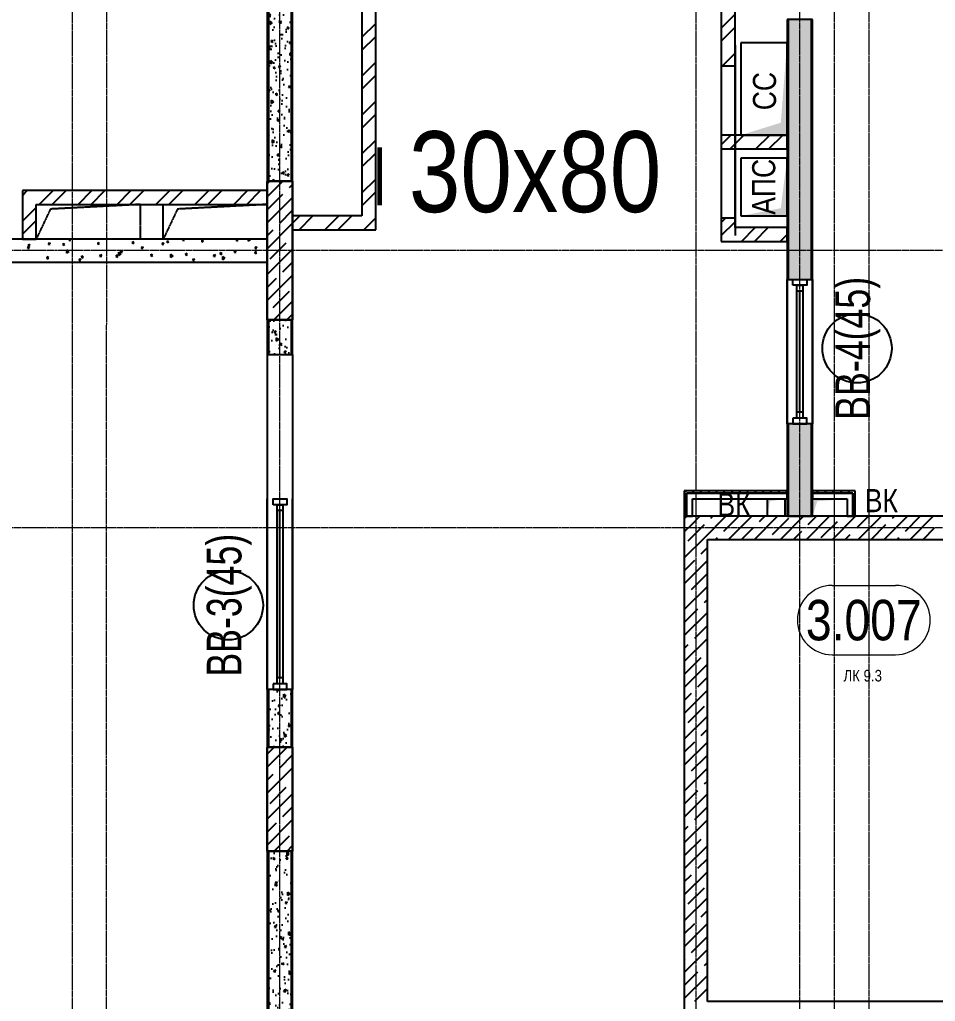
# Model space of a CAD drawing. Header units: millimetres. Extents: x -231292 to 573618, y -153144 to 564035.
# Drawn here: x 14450 to 22377, y 202566 to 211066 of the extents above; entities that cross this region are included whole.
import ezdxf
from ezdxf.enums import TextEntityAlignment as Align

# ---------------------------------------------------------------- set-up
doc = ezdxf.new("R2010")
doc.units = ezdxf.units.MM
for name, pattern in [('CENTER2', [28.575, 19.05, -3.175, 3.175, -3.175]), ('HIDDEN', [9.525, 6.35, -3.175]), ('HIDDEN2', [4.7625, 3.175, -1.5875])]:
    doc.linetypes.add(name, pattern=pattern)
doc.layers.get('0').update_dxf_attribs({"color": 250})
doc.layers.get('Defpoints').update_dxf_attribs({"color": 250})
for name, color, linetype, lineweight in [('11.10.2) люки', 30, 'Continuous', 60), ('АР_Area', 250, 'Continuous', 5), ('АР_Витраж', 250, 'Continuous', 13), ('АР_Витраж марка', 250, 'Continuous', 9), ('АР_Колонны', 250, 'Continuous', 35), ('АР_Отверстия', 250, 'Continuous', 9), ('АР_Стены ГКЛ', 250, 'Continuous', 15), ('АР_Стены ЖБ', 250, 'Continuous', 35), ('АР_Стены кирпич', 250, 'Continuous', 20), ('АР_Стены ПЕНОблок', 250, 'Continuous', 20), ('АР_Тонкая', 250, 'Continuous', 5), ('АР_Штриховка', 250, 'Continuous', 0), ('ВК_Шахты', 5, 'Continuous', 9), ('РД_Оси_100', 250, 'Continuous', 0), ('РД_проем_инж перемыч_фахверк', 250, 'Continuous', 18)]:
    doc.layers.add(name, color=color, linetype=linetype, lineweight=lineweight)
for name, color, linetype, lineweight, plot in [('АР_Делит', 250, 'Continuous', 0, False), ('РД_Проем', 250, 'Continuous', 0, False), ('РД_проем_инж перемыч_подсчет', 250, 'Continuous', 30, False)]:
    doc.layers.add(name, color=color, linetype=linetype, lineweight=lineweight, plot=plot)
doc.layers.add('РД_Витраж_вн', color=250, linetype='Continuous')
doc.styles.add('Arial_09', font='ARIALN.TTF', dxfattribs={"width": 0.9})
doc.styles.add('style1', font='ARIALN.TTF')

# ---------------------------------------------------------------- blocks, each defined once
blk = doc.blocks.new('MOK-МаркаПом_овал_ареал')
for p, q in [((-2.75, 3), (2.75, 3)), ((-2.75, -3), (2.75, -3))]:
    blk.add_line(p, q)
for centre, radius, start, end in [((-2.75, 0), 3, 90, 270), ((2.75, 0), 3, 270, 90), ((-3.75, 0), 3.5, 0, 0.00095)]:
    blk.add_arc(centre, radius, start, end)
at = {"color": 0, "style": 'style1'}
blk.add_attdef('АР-ПОМЕЩЕНИЕ:НОМЕР', text='', height=3.5, dxfattribs=at).set_placement((0, 0), align=Align.MIDDLE)
at = {"layer": 'Defpoints', "color": 2, "style": 'style1'}
blk.add_attdef('АР-ПОМЕЩЕНИЕ:НАИМЕНОВАНИЕ', text='', height=1, dxfattribs=at).set_placement((-0.094, -4.814), align=Align.MIDDLE)
blk = doc.blocks.new('МаркаВитража1')
at = {"layer": 'Defpoints'}
blk.add_circle((0, 0), 3, dxfattribs=at)
at = {"color": 0, "linetype": 'ByBlock', "lineweight": -2, "style": 'Arial_09', "width": 0.9}
blk.add_attdef('АР-ОКНО:НАИМЕНОВАНИЕ', text='', height=3, dxfattribs=at).set_placement((0, 0), align=Align.MIDDLE)
blk = doc.blocks.new('оси_рен')
at = {"layer": 'РД_Оси_100', "color": 251, "linetype": 'CENTER2', "true_color": 0x636466}
for p, q in [((1225207.916, 158413.25), (1189697.958, 158413.25)), ((1225207.916, 156013.25), (1189697.958, 156013.25))]:
    blk.add_line(p, q, dxfattribs=at)
for points in [[(1201652.916, 223268.25), (1201652.916, 135558.25)], [(1201952.916, 135558.25), (1201952.916, 223268.25)], [(1203452.916, 135558.25), (1203452.916, 223268.25)], [(1207052.916, 223268.25), (1207052.916, 135558.25)], [(1207952.916, 135558.25), (1207952.916, 223268.25)], [(1208252.916, 135558.25), (1208252.916, 223268.25)], [(1208552.916, 135558.25), (1208552.916, 223268.25)]]:
    blk.add_lwpolyline(points, dxfattribs=at)

msp = doc.modelspace()

# ---------------------------------------------------------------- hatches: boundary and pattern name
at = {"layer": 'АР_Стены ГКЛ', "linetype": 'Continuous', "lineweight": 25, "true_color": 0x000000}
h = msp.add_hatch(dxfattribs=at)
h.set_pattern_fill('ANSI31', color=18, scale=15, style=0)
h.set_pattern_definition([(45, (-195344.934, 50353), (-33.6759605, 33.6759605), [])])
h.paths.add_polyline_path([(20203.243, 206986.253), (20223.243, 206966.253), (21093.243, 206966.253), (21093.243, 206986.253)], flags=0)
h = msp.add_hatch(dxfattribs=at)
h.set_pattern_fill('ANSI31', color=18, scale=15, style=0)
h.set_pattern_definition([(45, (-195344.934, 50353), (-33.6759605, 33.6759605), [])])
h.paths.add_polyline_path([(20203.243, 206766.253), (20223.243, 206766.253), (20223.243, 206966.253), (20203.243, 206986.253)], flags=0)
h = msp.add_hatch(dxfattribs=at)
h.set_pattern_fill('ANSI31', color=18, scale=15, angle=-360, style=0)
h.set_pattern_definition([(45, (-195344.934, 50353), (-33.6759605, 33.6759605), [])])
h.paths.add_polyline_path([(21313.243, 206986.253), (21313.243, 206966.253), (21663.243, 206966.253), (21683.243, 206986.253)], flags=0)
h = msp.add_hatch(dxfattribs=at)
h.set_pattern_fill('ANSI31', color=18, scale=15, angle=-360, style=0)
h.set_pattern_definition([(45, (-195344.934, 50353), (-33.6759605, 33.6759605), [])])
h.paths.add_polyline_path([(21683.243, 206986.253), (21663.243, 206966.253), (21663.243, 206766.253), (21683.243, 206766.253)], flags=0)
at = {"layer": 'АР_Штриховка', "linetype": 'Continuous', "lineweight": 25, "true_color": 0x000000}
h = msp.add_hatch(dxfattribs=at)
h.set_pattern_fill('AR-CONC', color=18, angle=-315, style=0)
h.set_pattern_definition([(95, (-195344.93, 50353), (140.09465, 117.55338), [19.05, -209.55]), (40, (-195344.93, 50353), (-160.01845, 110.17673), [15.24, -167.64058]), (145.451445, (-195333.26, 50362.8), (-19.9238, 227.7301), [16.19001, -178.09024]), (91.1842, (-195380.85, 50388.92), (221.41024, 161.95341), [28.575, -314.325]), (141.63556, (-195362.4, 50402.42), (-7.08662, 342.82676), [24.28502, -267.1356]), (36.18415, (-195380.85, 50388.92), (-7.08662, 342.82676), [22.85997, -251.45973]), (66, (-195353.91, 50397.9), (179.51998, 34.89515), [19.05, -209.55]), (11, (-195353.91, 50397.9), (-86.53993, 173.94119), [15.24, -167.64]), (116.451445, (-195338.95, 50400.81), (92.98005, 208.83634), [16.19001, -178.08994]), (82.5, (-195344.934, 50353), (-57.605469, 61.973414), [0, -165.608, 0, -170.18, 0, -168.275]), (52.5, (-195344.93, 50353), (-23.589727, 118.087), [0, -97.028, 0, -161.798, 0, -64.135]), (12.5, (-195384.986, 50312.95), (99.927863, 91.826196), [0, -63.5, 0, -198.12, 0, -262.89]), (2.5, (-195402.95, 50294.99), (86.763904, 122.722393), [0, -82.55, 0, -131.572, 0, -186.69])])
h.paths.add_polyline_path([(16803.243, 213166.253), (16603.243, 213166.253), (16603.243, 211956.253), (16753.243, 211889.586), (16803.243, 211956.253)], flags=0)
h.paths.add_polyline_path([(16803.243, 211756.253), (16753.243, 211889.586), (16603.243, 211956.253), (16603.243, 209666.253), (16803.243, 209666.253)], flags=0)
h = msp.add_hatch(dxfattribs=at)
h.set_pattern_fill('ANSI32', color=18, scale=25, angle=-360, style=0)
h.set_pattern_definition([(45, (-195344.93, 50353), (-168.3798, 168.3798), []), (45, (-195232.68, 50353), (-168.3798, 168.3798), [])])
h.paths.add_polyline_path([(17533.235, 211757.033), (17413.235, 211757.032), (17413.241, 209366.253), (17533.242, 209246.253)], flags=0)
h = msp.add_hatch(dxfattribs=at)
h.set_pattern_fill('ANSI32', color=18, scale=25, style=0)
h.set_pattern_definition([(45, (-195344.93, 50353), (-168.3798, 168.3798), []), (45, (-195232.68, 50353), (-168.3798, 168.3798), [])])
h.paths.add_polyline_path([(20523.241, 209146.253), (20643.241, 209266.253), (20643.241, 209346.253), (20523.241, 209346.253)], flags=0)
h.paths.add_polyline_path([(20523.243, 209946.253), (20643.243, 209946.253), (20643.243, 210066.253), (20523.243, 210066.253)], flags=0)
h.paths.add_polyline_path([(20523.244, 210666.254), (20643.244, 210666.253), (20643.246, 211266.254), (20613.246, 211306.254), (20523.246, 211266.254)], flags=0)
h.paths.add_polyline_path([(20523.246, 211266.254), (20613.246, 211306.254), (20643.246, 211386.254), (20643.247, 211756.621), (20523.247, 211756.622)], flags=0)
h = msp.add_hatch(dxfattribs=at)
h.set_pattern_fill('AR-CONC', color=18, angle=45, style=0)
h.set_pattern_definition([(95, (-195344.93, 50353), (140.09465, 117.55338), [19.05, -209.55]), (40, (-195344.93, 50353), (-160.01845, 110.17673), [15.24, -167.64058]), (145.451445, (-195333.26, 50362.8), (-19.9238, 227.7301), [16.19001, -178.09024]), (91.1842, (-195380.85, 50388.92), (221.41024, 161.95341), [28.575, -314.325]), (141.63556, (-195362.4, 50402.42), (-7.08662, 342.82676), [24.28502, -267.1356]), (36.18415, (-195380.85, 50388.92), (-7.08662, 342.82676), [22.85997, -251.45973]), (66, (-195353.91, 50397.9), (179.51998, 34.89515), [19.05, -209.55]), (11, (-195353.91, 50397.9), (-86.53993, 173.94119), [15.24, -167.64]), (116.451445, (-195338.95, 50400.81), (92.98005, 208.83634), [16.19001, -178.08994]), (82.5, (-195344.934, 50353), (-57.605469, 61.973414), [0, -165.608, 0, -170.18, 0, -168.275]), (52.5, (-195344.93, 50353), (-23.589727, 118.087), [0, -97.028, 0, -161.798, 0, -64.135]), (12.5, (-195384.986, 50312.95), (99.927863, 91.826196), [0, -63.5, 0, -198.12, 0, -262.89]), (2.5, (-195402.95, 50294.99), (86.763904, 122.722393), [0, -82.55, 0, -131.572, 0, -186.69])])
h.paths.add_polyline_path([(21103.243, 206766.253), (21303.243, 206766.253), (21303.243, 207566.253), (21103.243, 207566.253)], flags=0)
h.paths.add_polyline_path([(21103.243, 208816.253), (21303.243, 208816.253), (21303.243, 211066.253), (21103.243, 211066.253)], flags=0)
h = msp.add_hatch(dxfattribs=at)
h.set_pattern_fill('ANSI32', color=18, scale=25, style=0)
h.set_pattern_definition([(45, (-195344.93, 50353), (-168.3798, 168.3798), []), (45, (-195232.68, 50353), (-168.3798, 168.3798), [])])
h.paths.add_polyline_path([(21093.243, 209946.253), (21093.243, 210066.253), (20643.243, 210066.253), (20643.243, 209946.253)], flags=0)
h = msp.add_hatch(dxfattribs=at)
h.set_pattern_fill('ANSI32', color=18, scale=25, style=0)
h.set_pattern_definition([(45, (-195344.93, 50353), (-168.3798, 168.3798), []), (45, (-195232.68, 50353), (-168.3798, 168.3798), [])])
h.paths.add_polyline_path([(14473.243, 209586.391), (14593.243, 209466.412), (16593.243, 209466.753), (16593.223, 209586.753)], flags=0)
h = msp.add_hatch(dxfattribs=at)
h.set_pattern_fill('ANSI32', color=18, scale=25, style=0)
h.set_pattern_definition([(45, (-195344.93, 50353), (-168.3798, 168.3798), []), (45, (-195232.68, 50353), (-168.3798, 168.3798), [])])
h.paths.add_polyline_path([(14473.243, 209166.412), (14593.243, 209166.412), (14593.243, 209466.412), (14473.243, 209586.391)], flags=0)
h = msp.add_hatch(dxfattribs=at)
h.set_pattern_fill('ANSI32', color=18, scale=25, angle=-360, style=0)
h.set_pattern_definition([(45, (-195344.93, 50353), (-168.3798, 168.3798), []), (45, (-195232.68, 50353), (-168.3798, 168.3798), [])])
h.paths.add_polyline_path([(17533.242, 209246.253), (17413.241, 209366.253), (16813.243, 209366.253), (16813.243, 209246.253)], flags=0)
h = msp.add_hatch(dxfattribs=at)
h.set_pattern_fill('ANSI32', color=18, scale=25, style=0)
h.set_pattern_definition([(45, (-195344.93, 50353), (-168.3798, 168.3798), []), (45, (-195232.68, 50353), (-168.3798, 168.3798), [])])
h.paths.add_polyline_path([(21093.243, 209146.253), (21093.243, 209266.253), (20643.241, 209266.253), (20523.241, 209146.253)], flags=0)
h = msp.add_hatch(dxfattribs=at)
h.set_pattern_fill('AR-CONC', color=18, angle=-315, style=0)
h.set_pattern_definition([(95, (-195344.93, 50353), (140.09465, 117.55338), [19.05, -209.55]), (40, (-195344.93, 50353), (-160.01845, 110.17673), [15.24, -167.64058]), (145.451445, (-195333.26, 50362.8), (-19.9238, 227.7301), [16.19001, -178.09024]), (91.1842, (-195380.85, 50388.92), (221.41024, 161.95341), [28.575, -314.325]), (141.63556, (-195362.4, 50402.42), (-7.08662, 342.82676), [24.28502, -267.1356]), (36.18415, (-195380.85, 50388.92), (-7.08662, 342.82676), [22.85997, -251.45973]), (66, (-195353.91, 50397.9), (179.51998, 34.89515), [19.05, -209.55]), (11, (-195353.91, 50397.9), (-86.53993, 173.94119), [15.24, -167.64]), (116.451445, (-195338.95, 50400.81), (92.98005, 208.83634), [16.19001, -178.08994]), (82.5, (-195344.934, 50353), (-57.605469, 61.973414), [0, -165.608, 0, -170.18, 0, -168.275]), (52.5, (-195344.93, 50353), (-23.589727, 118.087), [0, -97.028, 0, -161.798, 0, -64.135]), (12.5, (-195384.986, 50312.95), (99.927863, 91.826196), [0, -63.5, 0, -198.12, 0, -262.89]), (2.5, (-195402.95, 50294.99), (86.763904, 122.722393), [0, -82.55, 0, -131.572, 0, -186.69])])
h.paths.add_polyline_path([(16803.243, 208466.253), (16603.243, 208466.253), (16603.243, 208166.253), (16803.243, 208166.253)], flags=0)
h.paths.add_polyline_path([(16803.243, 205266.253), (16603.243, 205266.253), (16603.243, 204766.253), (16803.243, 204766.253)], flags=0)
h = msp.add_hatch(dxfattribs=at)
h.set_pattern_fill('AR-CONC', color=18, angle=-315, style=0)
h.set_pattern_definition([(95, (-195344.93, 50353), (140.09465, 117.55338), [19.05, -209.55]), (40, (-195344.93, 50353), (-160.01845, 110.17673), [15.24, -167.64058]), (145.451445, (-195333.26, 50362.8), (-19.9238, 227.7301), [16.19001, -178.09024]), (91.1842, (-195380.85, 50388.92), (221.41024, 161.95341), [28.575, -314.325]), (141.63556, (-195362.4, 50402.42), (-7.08662, 342.82676), [24.28502, -267.1356]), (36.18415, (-195380.85, 50388.92), (-7.08662, 342.82676), [22.85997, -251.45973]), (66, (-195353.91, 50397.9), (179.51998, 34.89515), [19.05, -209.55]), (11, (-195353.91, 50397.9), (-86.53993, 173.94119), [15.24, -167.64]), (116.451445, (-195338.95, 50400.81), (92.98005, 208.83634), [16.19001, -178.08994]), (82.5, (-195344.934, 50353), (-57.605469, 61.973414), [0, -165.608, 0, -170.18, 0, -168.275]), (52.5, (-195344.93, 50353), (-23.589727, 118.087), [0, -97.028, 0, -161.798, 0, -64.135]), (12.5, (-195384.986, 50312.95), (99.927863, 91.826196), [0, -63.5, 0, -198.12, 0, -262.89]), (2.5, (-195402.95, 50294.99), (86.763904, 122.722393), [0, -82.55, 0, -131.572, 0, -186.69])])
h.paths.add_polyline_path([(16803.243, 203866.253), (16603.243, 203866.253), (16603.243, 200176.253), (16803.243, 200176.253)], flags=0)
h.paths.add_polyline_path([(16803.243, 200176.253), (16603.243, 200176.253), (16603.243, 199876.253), (16803.243, 199876.253)], flags=0)

# ---------------------------------------------------------------- linework, layer by layer
at = {"color": 18, "linetype": 'Continuous', "lineweight": 25, "true_color": 0x000000}
for p, q in [((21093.243, 210866.253), (20693.243, 210866.253)), ((20693.243, 210866.253), (20693.243, 210066.253)), ((21093.243, 210866.253), (20693.243, 210866.253)), ((20693.243, 210866.253), (20693.243, 210066.253)), ((21093.243, 210066.253), (21093.243, 210866.253)), ((21093.243, 210066.253), (21093.243, 210866.253)), ((20693.243, 210066.253), (21093.243, 210066.253)), ((20693.243, 210066.253), (21093.243, 210066.253)), ((21093.243, 209866.253), (20693.243, 209866.253)), ((20693.243, 209866.253), (20693.243, 209366.253)), ((21093.243, 209866.253), (20693.243, 209866.253)), ((20693.243, 209866.253), (20693.243, 209366.253)), ((21093.243, 209366.253), (21093.243, 209866.253)), ((21093.243, 209366.253), (21093.243, 209866.253)), ((20693.243, 209366.253), (21093.243, 209366.253)), ((20693.243, 209366.253), (21093.243, 209366.253)), ((20923.243, 206766.253), (20923.243, 206916.253)), ((20923.243, 206916.253), (21073.243, 206916.253)), ((20923.243, 206766.253), (20923.243, 206916.253)), ((20923.243, 206916.253), (21073.243, 206916.253)), ((21073.243, 206916.253), (21073.243, 206766.253)), ((21073.243, 206916.253), (21073.243, 206766.253)), ((21313.243, 206766.253), (21313.243, 206916.253)), ((21313.243, 206916.253), (21613.243, 206916.253)), ((21313.243, 206766.253), (21313.243, 206916.253)), ((21313.243, 206916.253), (21613.243, 206916.253)), ((21613.243, 206916.253), (21613.243, 206766.253)), ((21613.243, 206916.253), (21613.243, 206766.253)), ((21073.243, 206766.253), (20923.243, 206766.253)), ((21073.243, 206766.253), (20923.243, 206766.253)), ((21613.243, 206766.253), (21313.243, 206766.253)), ((21613.243, 206766.253), (21313.243, 206766.253))]:
    msp.add_line(p, q, dxfattribs=at)
at = {"color": 18, "linetype": 'HIDDEN', "lineweight": 25, "ltscale": 0.07, "true_color": 0x000000}
for p, q in [((14593.243, 209466.412), (15493.243, 209466.412)), ((14593.243, 209166.412), (14593.243, 209466.412)), ((14593.243, 209466.412), (15493.243, 209466.412)), ((14593.243, 209166.412), (14593.243, 209466.412)), ((15493.243, 209466.412), (14716.162, 209426.017)), ((15493.243, 209466.412), (14716.162, 209426.017)), ((15493.243, 209466.412), (15493.243, 209166.412)), ((15493.243, 209466.412), (15493.243, 209166.412)), ((15693.243, 209466.412), (16593.243, 209466.412)), ((15693.243, 209166.412), (15693.243, 209466.412)), ((15693.243, 209466.412), (16593.243, 209466.412)), ((15693.243, 209166.412), (15693.243, 209466.412)), ((16593.243, 209466.412), (15816.162, 209426.017)), ((16593.243, 209466.412), (15816.162, 209426.017)), ((16593.243, 209466.412), (16593.243, 209166.412)), ((16593.243, 209466.412), (16593.243, 209166.412)), ((14716.162, 209426.017), (14593.243, 209166.412)), ((14716.162, 209426.017), (14593.243, 209166.412)), ((15816.162, 209426.017), (15693.243, 209166.412)), ((15816.162, 209426.017), (15693.243, 209166.412)), ((15493.243, 209166.412), (14593.243, 209166.412)), ((15493.243, 209166.412), (14593.243, 209166.412)), ((16593.243, 209166.412), (15693.243, 209166.412)), ((16593.243, 209166.412), (15693.243, 209166.412))]:
    msp.add_line(p, q, dxfattribs=at)
at = {"color": 18, "linetype": 'Continuous', "lineweight": 25, "true_color": 0x000000}
for points in [[(20693.243, 210066.253), (21093.243, 210066.253), (21038.612, 210173.972), (21093.243, 210866.253)], [(20693.243, 210066.253), (21093.243, 210066.253), (21038.612, 210173.972), (21093.243, 210866.253)], [(20693.243, 209366.253), (21093.243, 209366.253), (21038.612, 209433.577), (21093.243, 209866.253)], [(20693.243, 209366.253), (21093.243, 209366.253), (21038.612, 209433.577), (21093.243, 209866.253)], [(20923.243, 206766.253), (20923.243, 206916.253), (20943.44, 206895.766), (21073.243, 206916.253)], [(20923.243, 206766.253), (20923.243, 206916.253), (20943.44, 206895.766), (21073.243, 206916.253)], [(21313.243, 206766.253), (21313.243, 206916.253), (21353.638, 206895.766), (21613.243, 206916.253)], [(21313.243, 206766.253), (21313.243, 206916.253), (21353.638, 206895.766), (21613.243, 206916.253)]]:
    msp.add_solid(points, dxfattribs=at)
at = {"layer": '11.10.2) люки'}
msp.add_lwpolyline([(17563.97, 209959.01), (17563.97, 209459.01)], dxfattribs=at)
at = {"layer": 'АР_Витраж', "color": 18, "linetype": 'Continuous', "lineweight": 25, "true_color": 0x000000}
for p, q in [((21093.243, 207566.253), (21093.243, 208816.253)), ((21313.243, 207566.253), (21313.243, 208816.253)), ((21228.243, 208716.253), (21178.243, 208716.253)), ((21203.243, 207666.253), (21203.243, 208716.253)), ((21228.243, 207666.253), (21178.243, 207666.253)), ((16593.243, 205266.253), (16593.243, 206916.253)), ((16813.243, 205266.253), (16813.243, 206916.253)), ((16728.243, 206816.253), (16678.243, 206816.253)), ((16703.243, 205366.253), (16703.243, 206816.253)), ((16728.243, 205366.253), (16678.243, 205366.253))]:
    msp.add_line(p, q, dxfattribs=at)
for points in [[(21143.243, 208766.253), (21143.243, 208816.253), (21263.243, 208816.253), (21263.243, 208766.253)], [(21228.243, 207616.253), (21178.243, 207616.253), (21178.243, 208766.253), (21228.243, 208766.253)], [(21143.243, 207616.253), (21143.243, 207566.253), (21263.243, 207566.253), (21263.243, 207616.253)], [(16643.243, 206866.253), (16643.243, 206916.253), (16763.243, 206916.253), (16763.243, 206866.253)], [(16728.243, 205316.253), (16678.243, 205316.253), (16678.243, 206866.253), (16728.243, 206866.253)], [(16643.243, 205316.253), (16643.243, 205266.253), (16763.243, 205266.253), (16763.243, 205316.253)]]:
    msp.add_lwpolyline(points, close=True, dxfattribs=at)
at = {"layer": 'АР_Делит', "color": 18, "lineweight": 25, "true_color": 0x000000}
for p, q in [((20403.243, 206566.253), (28903.243, 206566.253)), ((20403.243, 202566.253), (20403.243, 206566.253)), ((20403.243, 206566.253), (28903.243, 206566.253)), ((20403.243, 202566.253), (20403.243, 206566.253)), ((28903.243, 202566.253), (20403.243, 202566.253)), ((28903.243, 202566.253), (20403.243, 202566.253))]:
    msp.add_line(p, q, dxfattribs=at)
at = {"layer": 'АР_Колонны', "color": 18, "linetype": 'HIDDEN2', "lineweight": 25, "true_color": 0x000000}
for p, q in [((16593.243, 209666.253), (16813.243, 209666.253)), ((16593.243, 208466.253), (16593.243, 209666.253)), ((16813.243, 209666.253), (16813.243, 208466.253)), ((16813.243, 208466.253), (16593.243, 208466.253)), ((16593.243, 204766.253), (16813.243, 204766.253)), ((16593.243, 203866.253), (16593.243, 204766.253)), ((16813.243, 204766.253), (16813.243, 203866.253)), ((16813.243, 203866.253), (16593.243, 203866.253))]:
    msp.add_line(p, q, dxfattribs=at)
at = {"layer": 'АР_Колонны', "color": 18, "linetype": 'Continuous', "lineweight": 25, "true_color": 0x000000}
for p, q in [((16813.243, 209666.253), (16593.243, 209666.253)), ((16593.243, 209666.253), (16593.243, 208466.253)), ((16813.243, 209666.253), (16593.243, 209666.253)), ((16593.243, 209666.253), (16593.243, 208466.253)), ((16813.243, 208466.253), (16813.243, 209666.253)), ((16813.243, 208466.253), (16813.243, 209666.253)), ((16593.243, 208466.253), (16813.243, 208466.253)), ((16593.243, 208466.253), (16813.243, 208466.253)), ((16813.243, 204766.253), (16593.243, 204766.253)), ((16593.243, 204766.253), (16593.243, 203866.253)), ((16813.243, 204766.253), (16593.243, 204766.253)), ((16593.243, 204766.253), (16593.243, 203866.253)), ((16813.243, 203866.253), (16813.243, 204766.253)), ((16813.243, 203866.253), (16813.243, 204766.253)), ((16593.243, 203866.253), (16813.243, 203866.253)), ((16593.243, 203866.253), (16813.243, 203866.253))]:
    msp.add_line(p, q, dxfattribs=at)
at = {"layer": 'АР_Стены ГКЛ', "color": 18, "linetype": 'Continuous', "lineweight": 25, "true_color": 0x000000}
for p, q in [((21093.243, 206986.253), (20203.243, 206986.253)), ((20203.243, 206986.253), (20203.243, 206766.253)), ((21093.243, 206966.253), (21093.243, 206986.253)), ((21313.243, 206986.253), (21313.243, 206966.253)), ((21683.243, 206986.253), (21313.243, 206986.253)), ((21683.243, 206766.253), (21683.243, 206986.253)), ((21093.243, 206966.253), (20223.243, 206966.253)), ((20223.243, 206966.253), (21093.243, 206966.253)), ((20223.243, 206966.253), (20223.243, 206766.253)), ((20223.243, 206766.253), (20223.243, 206966.253)), ((20273.243, 206916.253), (21093.243, 206916.253)), ((20273.243, 206766.253), (20273.243, 206916.253)), ((21093.243, 206916.253), (21093.243, 206966.253)), ((21313.243, 206966.253), (21313.243, 206916.253)), ((21663.243, 206966.253), (21313.243, 206966.253)), ((21313.243, 206966.253), (21663.243, 206966.253)), ((21313.243, 206916.253), (21613.243, 206916.253)), ((21613.243, 206916.253), (21613.243, 206766.253)), ((21663.243, 206766.253), (21663.243, 206966.253)), ((21663.243, 206966.253), (21663.243, 206766.253)), ((20203.243, 206766.253), (20223.243, 206766.253)), ((20223.243, 206766.253), (20273.243, 206766.253)), ((21613.243, 206766.253), (21663.243, 206766.253)), ((21663.243, 206766.253), (21683.243, 206766.253))]:
    msp.add_line(p, q, dxfattribs=at)
at = {"layer": 'АР_Стены ЖБ', "color": 18, "linetype": 'Continuous', "lineweight": 25, "true_color": 0x000000}
for p, q in [((16813.243, 209666.253), (16593.243, 209666.253)), ((16593.243, 209666.253), (16593.243, 208466.253)), ((16813.243, 208466.253), (16813.243, 209666.253)), ((16593.243, 208466.253), (16813.243, 208466.253)), ((20203.243, 206766.253), (20203.243, 202366.253)), ((29103.243, 206766.253), (20203.243, 206766.253)), ((20403.243, 202566.253), (20403.243, 206566.253)), ((20403.243, 206566.253), (28903.243, 206566.253)), ((16813.243, 204766.253), (16593.243, 204766.253)), ((16593.243, 204766.253), (16593.243, 203866.253)), ((16813.243, 203866.253), (16813.243, 204766.253)), ((16593.243, 203866.253), (16813.243, 203866.253))]:
    msp.add_line(p, q, dxfattribs=at)
at = {"layer": 'АР_Стены кирпич', "color": 18, "linetype": 'Continuous', "lineweight": 25, "true_color": 0x000000}
for p, q in [((17413.235, 211757.032), (17413.241, 209366.253)), ((17533.242, 209246.253), (17533.235, 211757.033)), ((20523.246, 211266.254), (20523.244, 210666.254)), ((20643.244, 210666.253), (20643.246, 211266.254)), ((20523.244, 210666.254), (20523.243, 210066.254)), ((20523.244, 210666.254), (20643.244, 210666.253)), ((20643.243, 210066.253), (20643.244, 210666.253)), ((20643.243, 210066.253), (20523.243, 210066.253)), ((20523.243, 210066.253), (20523.243, 209946.253)), ((20643.243, 209946.253), (20643.243, 210066.253)), ((21093.243, 210066.253), (20643.243, 210066.253)), ((20643.243, 210066.253), (20643.243, 209946.253)), ((21093.243, 209946.253), (21093.243, 210066.253)), ((20523.243, 209946.253), (20523.241, 209346.253)), ((20523.243, 209946.253), (20643.243, 209946.253)), ((20643.241, 209346.253), (20643.243, 209946.253)), ((20643.243, 209946.253), (21093.243, 209946.253)), ((16593.223, 209586.753), (14473.243, 209586.391)), ((14473.243, 209586.391), (14473.243, 209166.412)), ((16593.243, 209466.753), (16593.223, 209586.753)), ((14593.243, 209466.412), (16593.243, 209466.753)), ((14593.243, 209166.412), (14593.243, 209466.412)), ((17413.241, 209366.253), (16813.243, 209366.253)), ((16813.243, 209366.253), (16813.243, 209246.253)), ((20643.241, 209346.253), (20523.241, 209346.253)), ((20523.241, 209346.253), (20523.241, 209146.253)), ((20643.241, 209266.253), (20643.241, 209346.253)), ((16813.243, 209246.253), (17533.242, 209246.253)), ((21093.243, 209266.253), (20643.241, 209266.253)), ((21093.243, 209146.253), (21093.243, 209266.253)), ((14473.243, 209166.412), (14593.243, 209166.412)), ((20523.241, 209146.253), (21093.243, 209146.253))]:
    msp.add_line(p, q, dxfattribs=at)
at = {"layer": 'АР_Стены кирпич', "color": 18, "lineweight": 25, "true_color": 0x000000}
msp.add_line((20643.243, 210066.253), (20523.243, 210066.254), dxfattribs=at)
at = {"layer": 'АР_Стены ПЕНОблок', "color": 18, "linetype": 'Continuous', "lineweight": 25, "true_color": 0x000000}
for p, q in [((16603.243, 211956.253), (16603.243, 209666.253)), ((16803.243, 209666.253), (16803.243, 211756.253)), ((21303.243, 211066.253), (21103.243, 211066.253)), ((21103.243, 211066.253), (21103.243, 208816.253)), ((21303.243, 208816.253), (21303.243, 211066.253)), ((16603.243, 209666.253), (16803.243, 209666.253)), ((16593.243, 209166.253), (9023.243, 209166.253)), ((16593.243, 208966.253), (16593.243, 209166.253)), ((9023.243, 208966.253), (16593.243, 208966.253)), ((21103.243, 208816.253), (21303.243, 208816.253)), ((16803.243, 208466.253), (16603.243, 208466.253)), ((16603.243, 208466.253), (16603.243, 208166.253)), ((16803.243, 208166.253), (16803.243, 208466.253)), ((16603.243, 208166.253), (16803.243, 208166.253)), ((21303.243, 207566.253), (21103.243, 207566.253)), ((21103.243, 207566.253), (21103.243, 206766.253)), ((21303.243, 206766.253), (21303.243, 207566.253)), ((21103.243, 206766.253), (21303.243, 206766.253)), ((16803.243, 205266.253), (16603.243, 205266.253)), ((16603.243, 205266.253), (16603.243, 204766.253)), ((16803.243, 204766.253), (16803.243, 205266.253)), ((16603.243, 204766.253), (16803.243, 204766.253)), ((16803.243, 203866.253), (16603.243, 203866.253)), ((16603.243, 203866.253), (16603.243, 200176.253)), ((16803.243, 200176.253), (16803.243, 203866.253))]:
    msp.add_line(p, q, dxfattribs=at)
at = {"layer": 'АР_Тонкая', "color": 18, "linetype": 'Continuous', "lineweight": 25, "true_color": 0x000000}
for p, q in [((16593.243, 211956.253), (16593.243, 209666.253)), ((16603.243, 209666.253), (16603.243, 211956.253)), ((16803.243, 211756.253), (16803.243, 209666.253)), ((16813.243, 209666.253), (16813.243, 211756.253)), ((21103.243, 211066.253), (21093.243, 211066.253)), ((21093.243, 211066.253), (21093.243, 208816.253)), ((21103.243, 208816.253), (21103.243, 211066.253)), ((21313.243, 211066.253), (21303.243, 211066.253)), ((21303.243, 211066.253), (21303.243, 208816.253)), ((21313.243, 208816.253), (21313.243, 211066.253)), ((16593.243, 209666.253), (16603.243, 209666.253)), ((16803.243, 209666.253), (16813.243, 209666.253)), ((21093.243, 208816.253), (21103.243, 208816.253)), ((21303.243, 208816.253), (21313.243, 208816.253)), ((16603.243, 208466.253), (16593.243, 208466.253)), ((16593.243, 208466.253), (16593.243, 208166.253)), ((16603.243, 208166.253), (16603.243, 208466.253)), ((16813.243, 208466.253), (16803.243, 208466.253)), ((16803.243, 208466.253), (16803.243, 208166.253)), ((16813.243, 208166.253), (16813.243, 208466.253)), ((16593.243, 208166.253), (16603.243, 208166.253)), ((16803.243, 208166.253), (16813.243, 208166.253)), ((21103.243, 207566.253), (21093.243, 207566.253)), ((21093.243, 207566.253), (21093.243, 206766.253)), ((21103.243, 206766.253), (21103.243, 207566.253)), ((21313.243, 207566.253), (21303.243, 207566.253)), ((21303.243, 207566.253), (21303.243, 206766.253)), ((21313.243, 206766.253), (21313.243, 207566.253)), ((21093.243, 206766.253), (21103.243, 206766.253)), ((21303.243, 206766.253), (21313.243, 206766.253)), ((16603.243, 205266.253), (16593.243, 205266.253)), ((16593.243, 205266.253), (16593.243, 204766.253)), ((16603.243, 204766.253), (16603.243, 205266.253)), ((16813.243, 205266.253), (16803.243, 205266.253)), ((16803.243, 205266.253), (16803.243, 204766.253)), ((16813.243, 204766.253), (16813.243, 205266.253)), ((16593.243, 204766.253), (16603.243, 204766.253)), ((16803.243, 204766.253), (16813.243, 204766.253)), ((16603.243, 203866.253), (16593.243, 203866.253)), ((16593.243, 203866.253), (16593.243, 200296.253)), ((16603.243, 200176.253), (16603.243, 203866.253)), ((16813.243, 203866.253), (16803.243, 203866.253)), ((16803.243, 203866.253), (16803.243, 200176.253)), ((16813.243, 200176.253), (16813.243, 203866.253))]:
    msp.add_line(p, q, dxfattribs=at)
at = {"layer": 'АР_Штриховка', "color": 18, "linetype": 'Continuous', "lineweight": 25, "true_color": 0x000000}
for p, q in [((16593.243, 209532.175), (16727.321, 209666.253)), ((16593.243, 209644.428), (16615.068, 209666.253)), ((16785.554, 209612.232), (16813.243, 209639.921)), ((16593.243, 209419.921), (16729.427, 209556.105)), ((16593.243, 209307.668), (16813.243, 209527.668)), ((16701.364, 209303.536), (16813.243, 209415.415)), ((16593.243, 209083.162), (16813.243, 209303.162)), ((16593.243, 209195.415), (16645.237, 209247.409)), ((14520.186, 209084.837), (14527.935, 209102.24)), ((14535.168, 209087.647), (14527.956, 209102.143)), ((14541.701, 209112.688), (14528.366, 209121.87)), ((14530.496, 209103.593), (14528.835, 209122.571)), ((14530.503, 209103.585), (14542.177, 209113.381)), ((14699.706, 209119.732), (14707.454, 209137.135)), ((14699.741, 209119.64), (14714.701, 209122.548)), ((14714.688, 209122.543), (14707.476, 209137.038)), ((14841.813, 209120.064), (14828.478, 209129.245)), ((14830.609, 209110.97), (14828.949, 209129.947)), ((14830.616, 209110.962), (14842.29, 209120.758)), ((14879.226, 209154.627), (14884.402, 209166.253)), ((14879.261, 209154.535), (14894.221, 209157.443)), ((14894.208, 209157.438), (14889.822, 209166.253)), ((15141.926, 209127.44), (15128.591, 209136.621)), ((15130.722, 209118.347), (15129.062, 209137.324)), ((15130.729, 209118.338), (15142.404, 209128.134)), ((15442.038, 209134.815), (15428.703, 209143.997)), ((15430.835, 209125.723), (15429.175, 209144.701)), ((15430.842, 209125.715), (15442.517, 209135.511)), ((15504.326, 209085.371), (15512.074, 209102.774)), ((15519.308, 209088.182), (15512.096, 209102.677)), ((15683.846, 209120.267), (15691.594, 209137.67)), ((15683.881, 209120.174), (15698.841, 209123.082)), ((15698.828, 209123.077), (15691.616, 209137.572)), ((15742.151, 209142.191), (15728.816, 209151.373)), ((15730.948, 209133.1), (15729.288, 209152.077)), ((15730.955, 209133.092), (15742.63, 209142.888)), ((15863.366, 209155.162), (15868.304, 209166.253)), ((15863.401, 209155.07), (15878.361, 209157.978)), ((15878.348, 209157.972), (15874.228, 209166.253)), ((16042.263, 209149.567), (16028.928, 209158.748)), ((16031.061, 209140.477), (16029.401, 209159.454)), ((16031.068, 209140.468), (16042.743, 209150.264)), ((16342.375, 209156.943), (16329.041, 209166.124)), ((16331.174, 209147.853), (16329.565, 209166.253)), ((16331.181, 209147.845), (16342.856, 209157.641)), ((16430.795, 209149.434), (16430.447, 209166.253)), ((16430.483, 209149.546), (16448.934, 209163.042)), ((16449.126, 209162.779), (16444.738, 209166.253)), ((16488.466, 209085.906), (16496.214, 209103.309)), ((16503.447, 209088.717), (16496.236, 209103.212)), ((16617.174, 208994.839), (16757.49, 209135.156)), ((14520.221, 209084.745), (14535.181, 209087.653)), ((14877.996, 209057.586), (14858.954, 209072.659)), ((14859.664, 209044.24), (14859.073, 209072.809)), ((14859.354, 209044.352), (14877.804, 209057.848)), ((15001.831, 209009.887), (14988.496, 209019.068)), ((14990.627, 209000.793), (14988.967, 209019.771)), ((15145.286, 209015.581), (15153.034, 209032.984)), ((15145.321, 209015.489), (15160.281, 209018.397)), ((15160.268, 209018.392), (15153.056, 209032.887)), ((15301.944, 209017.263), (15288.609, 209026.444)), ((15290.74, 209008.17), (15289.08, 209027.147)), ((15290.747, 209008.162), (15302.422, 209017.958)), ((15327.902, 209038.666), (15308.861, 209053.739)), ((15309.571, 209025.32), (15308.98, 209053.889)), ((15309.26, 209025.432), (15327.711, 209038.928)), ((15324.806, 209050.476), (15332.554, 209067.879)), ((15324.841, 209050.384), (15339.801, 209053.292)), ((15339.788, 209053.287), (15332.576, 209067.782)), ((15504.361, 209085.279), (15519.321, 209088.187)), ((15602.056, 209024.638), (15588.721, 209033.82)), ((15590.854, 209015.546), (15589.193, 209034.524)), ((15590.861, 209015.538), (15602.535, 209025.334)), ((15777.809, 209019.746), (15758.768, 209034.819)), ((15759.478, 209006.4), (15758.887, 209034.969)), ((15759.167, 209006.512), (15777.617, 209020.008)), ((15902.169, 209032.014), (15888.834, 209041.195)), ((15890.967, 209022.923), (15889.306, 209041.901)), ((15890.974, 209022.915), (15902.648, 209032.711)), ((16129.426, 209016.116), (16137.174, 209033.519)), ((16129.461, 209016.024), (16144.421, 209018.931)), ((16144.407, 209018.926), (16137.196, 209033.421)), ((16202.281, 209039.39), (16188.946, 209048.571)), ((16191.08, 209030.3), (16189.419, 209049.277)), ((16191.087, 209030.291), (16202.761, 209040.088)), ((16227.716, 209000.826), (16208.675, 209015.898)), ((16209.385, 208987.481), (16208.794, 209016.049)), ((16308.946, 209051.011), (16316.694, 209068.414)), ((16308.981, 209050.919), (16323.941, 209053.827)), ((16323.927, 209053.821), (16316.716, 209068.316)), ((16488.501, 209085.814), (16503.461, 209088.722)), ((16502.394, 209046.765), (16489.059, 209055.947)), ((16491.193, 209037.676), (16489.533, 209056.654)), ((16491.2, 209037.668), (16502.874, 209047.464)), ((16593.243, 208858.655), (16813.243, 209078.655)), ((14701.719, 209002.511), (14688.384, 209011.693)), ((14690.514, 208993.417), (14688.854, 209012.394)), ((14690.521, 208993.408), (14702.196, 209003.204)), ((14965.766, 208980.686), (14973.514, 208998.089)), ((14965.801, 208980.594), (14980.761, 208983.502)), ((14980.748, 208983.497), (14973.536, 208997.992)), ((14990.634, 209000.785), (15002.309, 209010.581)), ((15949.906, 208981.22), (15957.654, 208998.623)), ((15949.941, 208981.128), (15964.901, 208984.036)), ((15964.887, 208984.031), (15957.676, 208998.526)), ((16209.073, 208987.592), (16227.524, 209001.089)), ((16729.427, 208882.586), (16813.243, 208966.402)), ((16593.243, 208634.149), (16813.243, 208854.149)), ((16593.243, 208746.402), (16673.301, 208826.46)), ((16645.237, 208573.89), (16785.554, 208714.206)), ((16649.853, 208466.253), (16813.243, 208629.643)), ((16762.107, 208466.253), (16813.243, 208517.389)), ((20203.243, 206743.742), (20214.498, 206754.997)), ((20214.498, 206754.997), (20225.754, 206766.253)), ((20270.625, 206698.871), (20338.007, 206766.253)), ((20382.878, 206586.618), (20562.513, 206766.253)), ((20433.783, 206749.775), (20450.26, 206766.253)), ((20546.036, 206637.522), (20674.767, 206766.253)), ((20587.02, 206566.253), (20787.02, 206766.253)), ((20811.526, 206566.253), (21011.526, 206766.253)), ((20854.732, 206721.712), (20899.273, 206766.253)), ((20966.985, 206609.459), (21107.302, 206749.775)), ((21036.033, 206566.253), (21236.033, 206766.253)), ((21260.539, 206566.253), (21460.539, 206766.253)), ((21275.682, 206693.649), (21348.286, 206766.253)), ((21387.935, 206581.396), (21528.251, 206721.712)), ((21485.045, 206566.253), (21685.045, 206766.253)), ((21696.631, 206665.585), (21797.299, 206766.253)), ((21709.552, 206566.253), (21909.552, 206766.253)), ((21934.058, 206566.253), (22134.058, 206766.253)), ((22005.328, 206749.775), (22021.805, 206766.253)), ((22117.581, 206637.522), (22246.312, 206766.253)), ((22158.565, 206566.253), (22358.565, 206766.253)), ((20203.243, 206631.489), (20270.625, 206698.871)), ((20237.34, 206553.332), (20326.752, 206642.744)), ((20326.752, 206642.744), (20377.656, 206693.649)), ((20699.273, 206566.253), (20798.606, 206665.585)), ((21148.286, 206566.253), (21219.555, 206637.522)), ((21821.805, 206566.253), (21949.201, 206693.649)), ((22270.818, 206566.253), (22370.15, 206665.585)), ((20203.243, 206406.982), (20382.878, 206586.618)), ((20474.767, 206566.253), (20489.909, 206581.396)), ((21597.299, 206566.253), (21640.505, 206609.459)), ((22046.312, 206566.253), (22061.454, 206581.396)), ((20349.593, 206441.079), (20403.243, 206494.729)), ((20203.243, 206294.729), (20293.466, 206384.952)), ((20203.243, 206182.476), (20403.243, 206382.476)), ((20265.403, 206132.383), (20403.243, 206270.223)), ((20203.243, 205957.97), (20403.243, 206157.97)), ((20203.243, 206070.223), (20209.276, 206076.256)), ((20377.656, 206020.13), (20403.243, 206045.716)), ((20203.243, 205845.716), (20321.53, 205964.003)), ((20203.243, 205733.463), (20403.243, 205933.463)), ((20293.466, 205711.433), (20403.243, 205821.21)), ((20203.243, 205508.957), (20403.243, 205708.957)), ((20203.243, 205621.21), (20237.34, 205655.307)), ((20209.276, 205402.737), (20349.593, 205543.053)), ((20203.243, 205284.45), (20403.243, 205484.45)), ((20321.53, 205290.484), (20403.243, 205372.197)), ((20203.243, 205059.944), (20403.243, 205259.944)), ((20203.243, 205172.197), (20265.403, 205234.357)), ((20237.34, 204981.787), (20377.656, 205122.104)), ((20203.243, 204835.438), (20403.243, 205035.438)), ((20349.593, 204869.534), (20403.243, 204923.184)), ((16593.243, 204593.034), (16766.462, 204766.253)), ((16593.243, 204705.287), (16654.209, 204766.253)), ((20203.243, 204723.184), (20293.466, 204813.408)), ((20203.243, 204610.931), (20403.243, 204810.931)), ((16701.364, 204588.901), (16813.243, 204700.78)), ((20265.403, 204560.838), (20403.243, 204698.678)), ((16593.243, 204368.527), (16813.243, 204588.527)), ((16593.243, 204480.78), (16645.237, 204532.775)), ((20203.243, 204386.425), (20403.243, 204586.425)), ((20203.243, 204498.678), (20209.276, 204504.711)), ((20377.656, 204448.585), (20403.243, 204474.172)), ((16593.243, 204144.021), (16813.243, 204364.021)), ((16617.174, 204280.205), (16757.49, 204420.521)), ((20203.243, 204274.172), (20321.53, 204392.458)), ((20203.243, 204161.918), (20403.243, 204361.918)), ((16729.427, 204167.952), (16813.243, 204251.768)), ((20293.466, 204139.888), (20403.243, 204249.665)), ((16593.243, 203919.514), (16813.243, 204139.514)), ((16593.243, 204031.768), (16673.301, 204111.825)), ((20203.243, 203937.412), (20403.243, 204137.412)), ((20203.243, 204049.665), (20237.34, 204083.762)), ((16652.235, 203866.253), (16785.554, 203999.572)), ((16764.488, 203866.253), (16813.243, 203915.008)), ((20209.276, 203831.192), (20349.593, 203971.509)), ((20203.243, 203712.906), (20403.243, 203912.906)), ((20321.53, 203718.939), (20403.243, 203800.652)), ((20203.243, 203488.399), (20403.243, 203688.399)), ((20203.243, 203600.652), (20265.403, 203662.812)), ((20237.34, 203410.243), (20377.656, 203550.559)), ((20203.243, 203263.893), (20403.243, 203463.893)), ((20349.593, 203297.989), (20403.243, 203351.64)), ((20203.243, 203151.64), (20293.466, 203241.863)), ((20203.243, 203039.386), (20403.243, 203239.386)), ((20265.403, 202989.293), (20403.243, 203127.133)), ((20203.243, 202814.88), (20403.243, 203014.88)), ((20203.243, 202927.133), (20209.276, 202933.167)), ((20377.656, 202877.04), (20403.243, 202902.627)), ((20203.243, 202702.627), (20321.53, 202820.913)), ((20203.243, 202590.374), (20403.243, 202790.374)), ((20293.466, 202568.344), (20403.243, 202678.12))]:
    msp.add_line(p, q, dxfattribs=at)
at = {"layer": 'РД_Витраж_вн', "color": 18, "linetype": 'Continuous', "lineweight": 25, "true_color": 0x000000}
for p, q in [((21093.243, 208816.253), (21093.243, 207566.253)), ((21313.243, 208816.253), (21313.243, 207566.253)), ((16593.243, 208166.253), (16593.243, 205266.253)), ((16813.243, 208166.253), (16813.243, 205266.253))]:
    msp.add_line(p, q, dxfattribs=at)
at = {"layer": 'РД_Проем', "color": 18, "linetype": 'Continuous', "lineweight": 25, "true_color": 0x000000}
for p, q in [((20523.244, 210666.253), (20523.243, 210066.253)), ((20643.244, 210666.253), (20643.243, 210066.253)), ((20523.243, 209946.253), (20523.241, 209346.253)), ((20643.243, 209946.253), (20643.241, 209346.253)), ((21093.243, 208816.253), (21093.243, 207566.253)), ((21313.243, 208816.253), (21313.243, 207566.253)), ((16593.243, 208166.253), (16593.243, 205266.253)), ((16813.243, 208166.253), (16813.243, 205266.253))]:
    msp.add_line(p, q, dxfattribs=at)
at = {"layer": 'РД_проем_инж перемыч_подсчет', "color": 18, "linetype": 'Continuous', "lineweight": 25, "true_color": 0x000000}
for p, q in [((20523.245, 210846.253), (20523.241, 209196.253)), ((20643.245, 210846.253), (20643.241, 209196.253))]:
    msp.add_line(p, q, dxfattribs=at)
at = {"layer": 'РД_проем_инж перемыч_фахверк', "color": 18, "linetype": 'Continuous', "lineweight": 25, "true_color": 0x000000}
for p, q in [((21093.243, 208816.253), (21093.243, 207566.253)), ((21313.243, 208816.253), (21313.243, 207566.253)), ((16593.243, 208166.253), (16593.243, 205266.253)), ((16813.243, 208166.253), (16813.243, 205266.253))]:
    msp.add_line(p, q, dxfattribs=at)

# ---------------------------------------------------------------- block references
at = {"rotation": 359.999868838025}
msp.add_blockref('оси_рен', (-1186750.035, 50655.808), dxfattribs=at)
at = {"layer": 'АР_Area', "color": 18, "linetype": 'Continuous', "lineweight": 15, "true_color": 0x000000, "xscale": 100, "yscale": 100, "zscale": 100}
msp.add_blockref('MOK-МаркаПом_овал_ареал', (21757.416, 205867.547), dxfattribs=at).add_auto_attribs({'АР-ПОМЕЩЕНИЕ:НОМЕР': '3.007', 'АР-ПОМЕЩЕНИЕ:НАИМЕНОВАНИЕ': 'ЛК 9.3'})
at = {"layer": 'АР_Витраж марка', "color": 18, "linetype": 'Continuous', "lineweight": 25, "true_color": 0x000000, "xscale": 100, "yscale": 100, "zscale": 100, "rotation": 90.00000000000001}
for p, values in [((21698.427, 208220.477), {'АР-ОКНО:НАИМЕНОВАНИЕ': 'ВВ-4(45)'}), ((16256.691, 205996.081), {'АР-ОКНО:НАИМЕНОВАНИЕ': 'ВВ-3(45)'})]:
    msp.add_blockref('МаркаВитража1', p, dxfattribs=at).add_auto_attribs(values)

# ---------------------------------------------------------------- texts
at = {"layer": 'АР_Отверстия', "color": 18, "lineweight": 25, "true_color": 0x000000, "style": 'style1'}
for s, p in [('СС', (20997.389, 210282.167)), ('АПС', (20990.759, 209377.193))]:
    msp.add_text(s, height=200, rotation=90, dxfattribs=at).set_placement(p)
at = {"layer": 'ВК_Шахты', "color": 18, "lineweight": 25, "true_color": 0x000000, "style": 'style1'}
for p in [(21766.518, 206801.621), (20491.024, 206767.755)]:
    msp.add_text('ВК', height=200, dxfattribs=at).set_placement(p)

# ---------------------------------------------------------------- next in the draw order: texts
at = {"layer": '11.10.2) люки', "color": 176, "true_color": 0x00008a, "insert": (17819.512, 210099.868), "char_height": 700, "width": 1668.44707, "attachment_point": 1, "line_spacing_factor": 0.3, "style": 'style1', "bg_fill": 3, "box_fill_scale": 1, "bg_fill_color": 256, "bg_fill_transparency": 0}
msp.add_mtext('\\pxsm1;30х80', dxfattribs=at)

doc.saveas('drawing.dxf')
